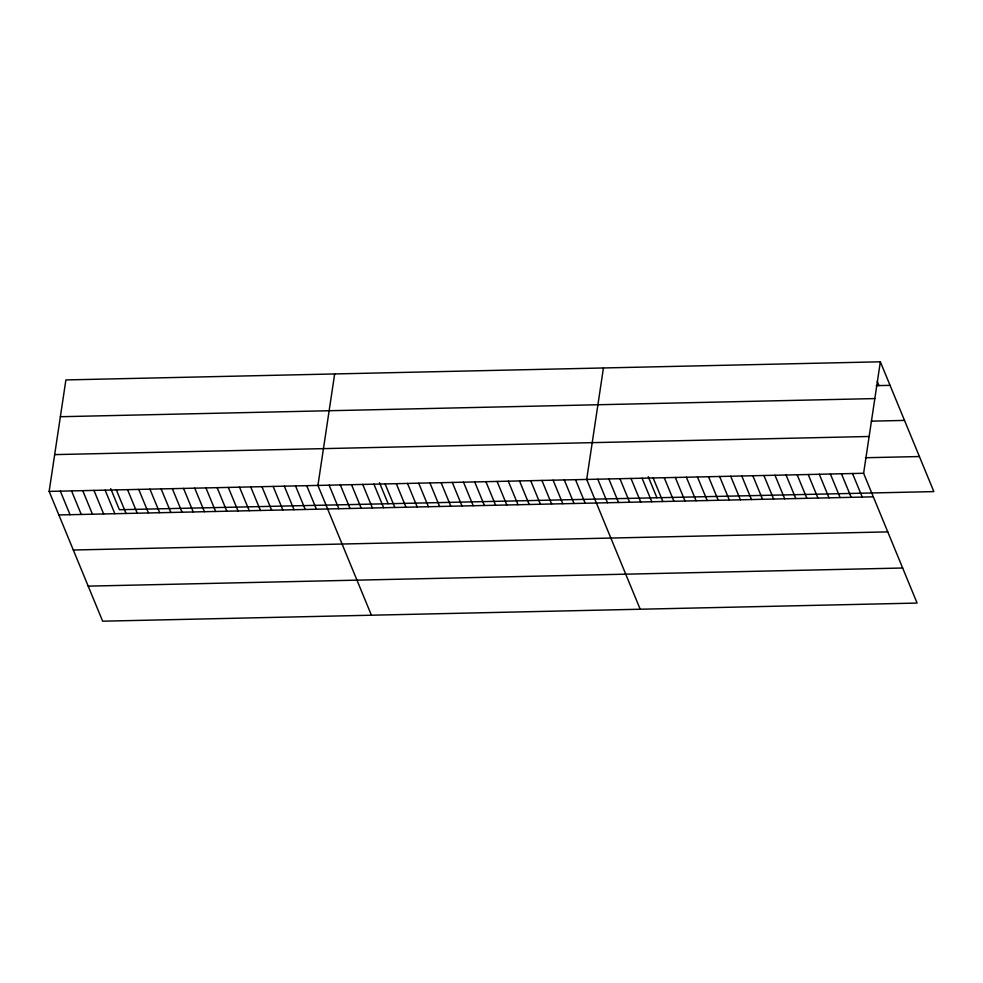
<?xml version="1.0" encoding="UTF-8"?>
<svg xmlns="http://www.w3.org/2000/svg" width="983" height="983" viewBox="0 0 983 983"><rect width="100%" height="100%" fill="white"/><g stroke="black" fill="none" stroke-linecap="round" stroke-linejoin="round"><path stroke-width="1.47" d="M880.35 361.805L863.615 473.278L917.102 603.071L102.65 621.195L49.15 491.402L65.898 379.929L880.35 361.805L933.85 491.598L119.385 509.722L110.723 488.686M334.662 373.945L317.927 485.418L371.414 615.223M603.439 367.961L586.691 479.446L640.191 609.239M876.209 385.655L890.057 385.348M60.368 416.718L874.821 398.582M871.282 421.154L904.507 420.417M54.679 454.613L869.132 436.489M865.396 457.734L919.4 456.542M49.15 491.402L863.615 473.278M58.857 514.957L873.322 496.833M73.307 550.013L887.772 531.889M88.2 586.138L902.652 568.014M877.266 381.441L878.986 385.594M852.531 473.523L862.238 497.079M841.46 473.769L851.167 497.324M830.377 474.015L840.084 497.57M819.306 474.261L829.013 497.816M808.223 474.506L817.93 498.062M797.152 474.752L806.859 498.307M786.068 474.998L795.775 498.553M774.997 475.244L784.704 498.799M763.914 475.502L773.633 499.045M752.843 475.747L762.55 499.29M741.772 475.993L751.479 499.548M730.688 476.239L740.396 499.794M719.617 476.485L729.325 500.04M708.534 476.73L718.241 500.286M697.463 476.976L707.17 500.531M686.38 477.222L696.087 500.777M675.309 477.468L685.016 501.023M664.225 477.713L673.933 501.269M653.154 477.959L662.861 501.514M648.264 476.718L656.939 497.754M642.071 478.205L651.778 501.76M631 478.451L640.707 502.006M619.929 478.696L629.636 502.252M608.846 478.942L618.553 502.497M597.775 479.188L607.482 502.743M575.497 479.692L585.204 503.247M564.291 479.937L573.998 503.493M553.097 480.183L562.804 503.738M541.903 480.441L551.61 503.996M530.697 480.687L540.404 504.242M519.503 480.933L529.21 504.488M508.297 481.191L518.004 504.734M497.103 481.437L506.81 504.992M485.909 481.682L495.616 505.237M474.703 481.928L484.41 505.483M463.509 482.186L473.216 505.741M452.303 482.432L462.01 505.987M441.109 482.678L450.816 506.233M429.915 482.936L439.622 506.478M418.709 483.181L428.416 506.736M407.515 483.427L417.222 506.982M396.309 483.673L406.016 507.228M385.115 483.931L394.822 507.486M379.487 482.702L388.162 503.738M373.921 484.177L383.628 507.732M362.715 484.422L372.422 507.978M351.521 484.68L361.228 508.223M340.315 484.926L350.022 508.481M329.121 485.172L338.828 508.727M306.721 485.676L316.428 509.231M295.527 485.921L305.234 509.477M284.32 486.167L294.028 509.722M273.127 486.413L282.834 509.968M261.933 486.671L271.64 510.226M250.726 486.917L260.434 510.472M239.533 487.163L249.24 510.718M228.326 487.421L238.033 510.963M217.132 487.666L226.84 511.221M205.939 487.912L215.646 511.467M194.732 488.158L204.439 511.713M183.538 488.416L193.246 511.971M172.332 488.662L182.039 512.217M161.138 488.907L170.845 512.462M149.944 489.165L159.651 512.708M138.738 489.411L148.445 512.966M127.544 489.657L137.251 513.212M116.338 489.903L126.045 513.458M105.144 490.161L114.851 513.716M93.95 490.406L103.657 513.962M82.744 490.652L92.451 514.207M71.55 490.91L81.257 514.453M60.344 491.156L70.051 514.711"/></g></svg>
